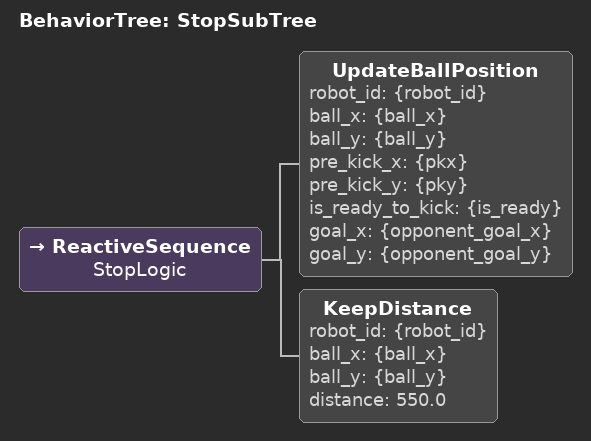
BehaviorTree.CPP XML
<root BTCPP_format="4">
  <BehaviorTree ID="StopSubTree">
    <ReactiveSequence name="StopLogic">

      <!-- O robô precisa continuar "olhando" a bola enquanto o jogo está parado -->
      <!-- Caso contrário ele afasta, a bola rola, e ele não atualiza a distância! -->
      <UpdateBallPosition robot_id="{robot_id}"
                          ball_x="{ball_x}" ball_y="{ball_y}"
                          pre_kick_x="{pkx}" pre_kick_y="{pky}"
                          is_ready_to_kick="{is_ready}"
                          goal_x="{opponent_goal_x}" goal_y="{opponent_goal_y}" />

      <!-- Aciona o nosso novo nó informando para manter 550mm (0.5m + 5cm de margem de segurança) -->
      <KeepDistance robot_id="{robot_id}"
                    ball_x="{ball_x}"
                    ball_y="{ball_y}"
                    distance="550.0" />

    </ReactiveSequence>
  </BehaviorTree>
</root>
